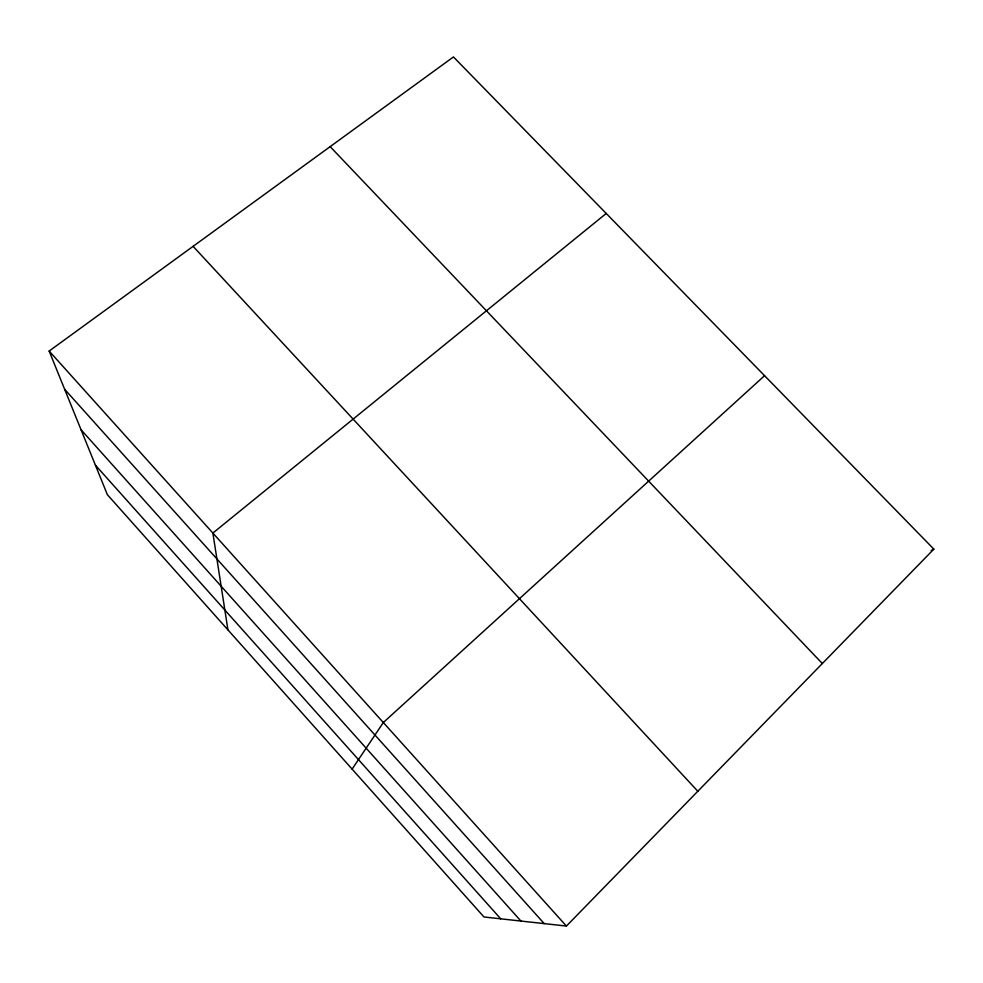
<?xml version="1.0" encoding="UTF-8"?>
<svg xmlns="http://www.w3.org/2000/svg" width="983" height="983" viewBox="0 0 983 983"><rect width="100%" height="100%" fill="white"/><g stroke="black" fill="none" stroke-linecap="round" stroke-linejoin="round"><path stroke-width="1.47" d="M352.111 769.111L383.321 722.53L764.565 375.69M566.417 926.06L933.85 549.128L453.458 56.94L49.15 351.054L107.38 494.707L483.98 916.979L566.417 926.06L49.15 351.054M606.228 213.458L212.881 533.056L227.945 629.894M931.171 550.517L933.85 549.128M330.153 146.639L822.329 663.537M193.098 246.34L697.819 791.266M64.632 389.256L544.226 923.615M81.036 429.731L520.929 921.046M95.4 465.143L500.728 918.822"/></g></svg>
